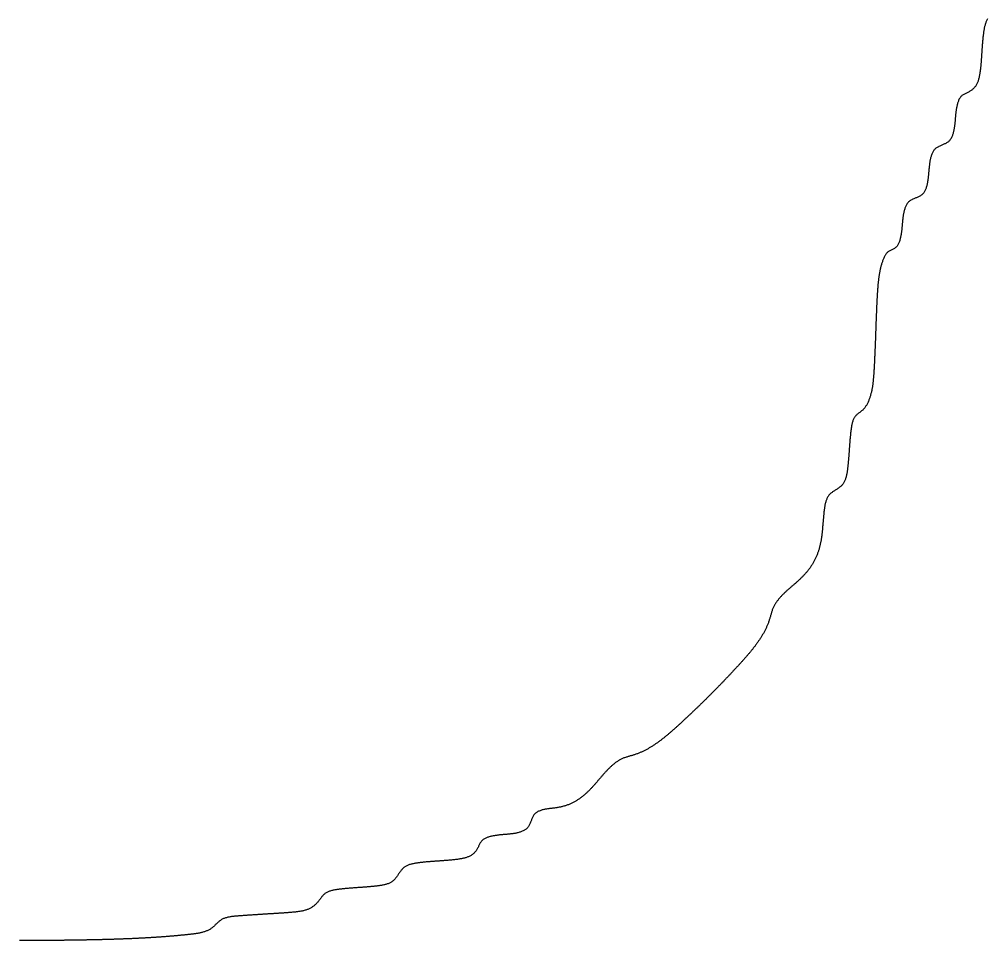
# Model space of a CAD drawing. Extents: x 40 to 225, y 4 to 261.
# Drawn here: x 191.29 to 217.05, y 83.61 to 108.12 of the extents above; entities that cross this region are included whole.
import ezdxf

# ---------------------------------------------------------------- set-up
doc = ezdxf.new("R2010")
doc.units = 0
doc.layers.get('0').update_dxf_attribs({"linetype": 'CONTINUOUS'})

msp = doc.modelspace()

# ---------------------------------------------------------------- linework, layer by layer
at = {"linetype": 'CONTINUOUS'}
msp.add_line((191.66642, 83.60833), (191.29407, 83.60833), dxfattribs=at)
at = {"color": 7}
msp.add_polyline3d([(217.054, 108.131, 0), (217.044, 108.114, 0), (217.035, 108.097, 0), (217.026, 108.08, 0), (217.017, 108.062, 0), (217.01, 108.044, 0), (217.003, 108.026, 0), (216.996, 108.007, 0), (216.99, 107.988, 0), (216.984, 107.969, 0), (216.979, 107.95, 0), (216.974, 107.93, 0), (216.97, 107.91, 0), (216.965, 107.891, 0), (216.962, 107.871, 0), (216.958, 107.851, 0), (216.955, 107.83, 0), (216.951, 107.81, 0), (216.948, 107.79, 0), (216.945, 107.77, 0), (216.943, 107.75, 0), (216.94, 107.73, 0), (216.937, 107.71, 0), (216.935, 107.69, 0), (216.933, 107.671, 0), (216.93, 107.651, 0), (216.928, 107.631, 0), (216.926, 107.611, 0), (216.924, 107.592, 0), (216.922, 107.572, 0), (216.921, 107.552, 0), (216.919, 107.533, 0), (216.917, 107.513, 0), (216.915, 107.494, 0), (216.914, 107.474, 0), (216.912, 107.455, 0), (216.911, 107.435, 0), (216.91, 107.416, 0), (216.908, 107.396, 0), (216.907, 107.377, 0), (216.905, 107.357, 0), (216.904, 107.338, 0), (216.903, 107.318, 0), (216.902, 107.299, 0), (216.9, 107.28, 0), (216.899, 107.26, 0), (216.898, 107.241, 0), (216.897, 107.221, 0), (216.895, 107.202, 0), (216.894, 107.183, 0), (216.893, 107.163, 0), (216.892, 107.144, 0), (216.89, 107.124, 0), (216.889, 107.105, 0), (216.888, 107.086, 0), (216.886, 107.066, 0), (216.885, 107.047, 0), (216.883, 107.027, 0), (216.882, 107.008, 0), (216.88, 106.988, 0), (216.878, 106.968, 0), (216.877, 106.949, 0), (216.875, 106.929, 0), (216.873, 106.91, 0), (216.871, 106.89, 0), (216.869, 106.87, 0), (216.867, 106.851, 0), (216.865, 106.831, 0), (216.863, 106.811, 0), (216.86, 106.791, 0), (216.858, 106.771, 0), (216.855, 106.751, 0), (216.853, 106.731, 0), (216.85, 106.711, 0), (216.847, 106.691, 0), (216.844, 106.671, 0), (216.84, 106.651, 0), (216.837, 106.631, 0), (216.833, 106.611, 0), (216.829, 106.591, 0), (216.825, 106.571, 0), (216.82, 106.552, 0), (216.815, 106.532, 0), (216.81, 106.513, 0), (216.804, 106.494, 0), (216.798, 106.475, 0), (216.791, 106.456, 0), (216.784, 106.438, 0), (216.776, 106.42, 0), (216.767, 106.403, 0), (216.758, 106.385, 0), (216.749, 106.369, 0), (216.738, 106.352, 0), (216.727, 106.336, 0), (216.715, 106.321, 0), (216.703, 106.306, 0), (216.689, 106.292, 0), (216.675, 106.278, 0), (216.661, 106.265, 0), (216.646, 106.252, 0), (216.63, 106.24, 0), (216.614, 106.228, 0), (216.597, 106.217, 0), (216.58, 106.206, 0), (216.563, 106.196, 0), (216.545, 106.186, 0), (216.527, 106.177, 0), (216.509, 106.168, 0), (216.491, 106.16, 0), (216.472, 106.151, 0), (216.454, 106.143, 0), (216.437, 106.134, 0), (216.419, 106.125, 0), (216.403, 106.115, 0), (216.387, 106.104, 0), (216.371, 106.093, 0), (216.357, 106.08, 0), (216.344, 106.066, 0), (216.332, 106.052, 0), (216.32, 106.036, 0), (216.31, 106.02, 0), (216.3, 106.002, 0), (216.291, 105.985, 0), (216.282, 105.966, 0), (216.275, 105.947, 0), (216.268, 105.928, 0), (216.261, 105.909, 0), (216.255, 105.889, 0), (216.249, 105.869, 0), (216.244, 105.849, 0), (216.239, 105.829, 0), (216.235, 105.809, 0), (216.231, 105.789, 0), (216.227, 105.77, 0), (216.223, 105.75, 0), (216.22, 105.73, 0), (216.217, 105.711, 0), (216.214, 105.691, 0), (216.211, 105.672, 0), (216.209, 105.652, 0), (216.207, 105.633, 0), (216.205, 105.613, 0), (216.203, 105.594, 0), (216.201, 105.575, 0), (216.199, 105.555, 0), (216.197, 105.536, 0), (216.196, 105.517, 0), (216.194, 105.497, 0), (216.192, 105.478, 0), (216.191, 105.459, 0), (216.189, 105.439, 0), (216.188, 105.42, 0), (216.186, 105.401, 0), (216.184, 105.381, 0), (216.182, 105.362, 0), (216.18, 105.342, 0), (216.178, 105.323, 0), (216.176, 105.303, 0), (216.173, 105.284, 0), (216.171, 105.264, 0), (216.168, 105.245, 0), (216.165, 105.225, 0), (216.161, 105.206, 0), (216.158, 105.186, 0), (216.154, 105.166, 0), (216.149, 105.146, 0), (216.145, 105.127, 0), (216.14, 105.107, 0), (216.134, 105.087, 0), (216.128, 105.067, 0), (216.122, 105.048, 0), (216.115, 105.028, 0), (216.108, 105.009, 0), (216.1, 104.991, 0), (216.091, 104.973, 0), (216.082, 104.955, 0), (216.072, 104.938, 0), (216.061, 104.922, 0), (216.05, 104.906, 0), (216.037, 104.892, 0), (216.024, 104.878, 0), (216.01, 104.865, 0), (215.995, 104.853, 0), (215.979, 104.842, 0), (215.962, 104.832, 0), (215.945, 104.822, 0), (215.928, 104.813, 0), (215.91, 104.805, 0), (215.891, 104.796, 0), (215.873, 104.788, 0), (215.854, 104.781, 0), (215.835, 104.773, 0), (215.816, 104.765, 0), (215.797, 104.757, 0), (215.779, 104.749, 0), (215.76, 104.741, 0), (215.743, 104.732, 0), (215.725, 104.723, 0), (215.708, 104.713, 0), (215.692, 104.702, 0), (215.677, 104.691, 0), (215.662, 104.678, 0), (215.649, 104.665, 0), (215.636, 104.651, 0), (215.624, 104.636, 0), (215.613, 104.62, 0), (215.602, 104.603, 0), (215.593, 104.586, 0), (215.584, 104.568, 0), (215.575, 104.549, 0), (215.568, 104.531, 0), (215.561, 104.511, 0), (215.554, 104.492, 0), (215.548, 104.472, 0), (215.543, 104.453, 0), (215.537, 104.433, 0), (215.532, 104.413, 0), (215.528, 104.393, 0), (215.524, 104.373, 0), (215.52, 104.354, 0), (215.517, 104.334, 0), (215.513, 104.315, 0), (215.51, 104.295, 0), (215.507, 104.275, 0), (215.505, 104.256, 0), (215.503, 104.236, 0), (215.5, 104.217, 0), (215.498, 104.198, 0), (215.496, 104.178, 0), (215.495, 104.159, 0), (215.493, 104.139, 0), (215.491, 104.12, 0), (215.49, 104.101, 0), (215.488, 104.081, 0), (215.486, 104.062, 0), (215.485, 104.043, 0), (215.483, 104.023, 0), (215.482, 104.004, 0), (215.48, 103.984, 0), (215.478, 103.965, 0), (215.476, 103.946, 0), (215.474, 103.926, 0), (215.472, 103.907, 0), (215.47, 103.887, 0), (215.467, 103.868, 0), (215.464, 103.848, 0), (215.461, 103.829, 0), (215.458, 103.809, 0), (215.455, 103.789, 0), (215.451, 103.77, 0), (215.447, 103.75, 0), (215.443, 103.73, 0), (215.438, 103.711, 0), (215.433, 103.691, 0), (215.427, 103.671, 0), (215.421, 103.651, 0), (215.415, 103.632, 0), (215.408, 103.613, 0), (215.4, 103.594, 0), (215.392, 103.575, 0), (215.383, 103.557, 0), (215.374, 103.54, 0), (215.364, 103.523, 0), (215.353, 103.507, 0), (215.341, 103.491, 0), (215.328, 103.477, 0), (215.315, 103.463, 0), (215.301, 103.451, 0), (215.285, 103.439, 0), (215.269, 103.428, 0), (215.253, 103.418, 0), (215.235, 103.409, 0), (215.218, 103.4, 0), (215.199, 103.391, 0), (215.181, 103.383, 0), (215.162, 103.375, 0), (215.143, 103.368, 0), (215.124, 103.36, 0), (215.106, 103.352, 0), (215.087, 103.344, 0), (215.068, 103.336, 0), (215.05, 103.328, 0), (215.033, 103.319, 0), (215.015, 103.309, 0), (214.999, 103.299, 0), (214.983, 103.288, 0), (214.967, 103.277, 0), (214.953, 103.264, 0), (214.94, 103.25, 0), (214.927, 103.236, 0), (214.915, 103.221, 0), (214.904, 103.204, 0), (214.894, 103.188, 0), (214.885, 103.17, 0), (214.876, 103.152, 0), (214.868, 103.134, 0), (214.86, 103.115, 0), (214.853, 103.095, 0), (214.847, 103.076, 0), (214.841, 103.056, 0), (214.836, 103.036, 0), (214.83, 103.017, 0), (214.826, 102.997, 0), (214.821, 102.977, 0), (214.817, 102.957, 0), (214.814, 102.938, 0), (214.81, 102.918, 0), (214.807, 102.898, 0), (214.804, 102.879, 0), (214.801, 102.859, 0), (214.799, 102.84, 0), (214.797, 102.82, 0), (214.794, 102.801, 0), (214.792, 102.781, 0), (214.79, 102.762, 0), (214.789, 102.743, 0), (214.787, 102.723, 0), (214.785, 102.704, 0), (214.784, 102.685, 0), (214.782, 102.665, 0), (214.78, 102.646, 0), (214.779, 102.627, 0), (214.777, 102.607, 0), (214.775, 102.588, 0), (214.773, 102.569, 0), (214.772, 102.55, 0), (214.77, 102.53, 0), (214.767, 102.511, 0), (214.765, 102.491, 0), (214.763, 102.472, 0), (214.76, 102.453, 0), (214.757, 102.433, 0), (214.754, 102.413, 0), (214.751, 102.394, 0), (214.748, 102.374, 0), (214.744, 102.354, 0), (214.74, 102.334, 0), (214.736, 102.314, 0), (214.731, 102.294, 0), (214.726, 102.274, 0), (214.721, 102.254, 0), (214.715, 102.234, 0), (214.709, 102.214, 0), (214.702, 102.195, 0), (214.695, 102.176, 0), (214.686, 102.157, 0), (214.678, 102.139, 0), (214.668, 102.122, 0), (214.657, 102.105, 0), (214.646, 102.09, 0), (214.634, 102.075, 0), (214.62, 102.061, 0), (214.606, 102.049, 0), (214.59, 102.038, 0), (214.574, 102.027, 0), (214.557, 102.018, 0), (214.539, 102.009, 0), (214.521, 102.001, 0), (214.503, 101.992, 0), (214.484, 101.984, 0), (214.467, 101.975, 0), (214.449, 101.965, 0), (214.432, 101.955, 0), (214.416, 101.944, 0), (214.401, 101.932, 0), (214.387, 101.919, 0), (214.374, 101.905, 0), (214.361, 101.89, 0), (214.349, 101.875, 0), (214.338, 101.859, 0), (214.327, 101.842, 0), (214.317, 101.825, 0), (214.307, 101.807, 0), (214.298, 101.789, 0), (214.29, 101.77, 0), (214.282, 101.751, 0), (214.274, 101.732, 0), (214.267, 101.712, 0), (214.26, 101.693, 0), (214.253, 101.673, 0), (214.246, 101.654, 0), (214.24, 101.634, 0), (214.234, 101.615, 0), (214.228, 101.595, 0), (214.223, 101.576, 0), (214.217, 101.556, 0), (214.212, 101.537, 0), (214.207, 101.517, 0), (214.203, 101.498, 0), (214.198, 101.478, 0), (214.194, 101.459, 0), (214.189, 101.439, 0), (214.185, 101.42, 0), (214.182, 101.401, 0), (214.178, 101.381, 0), (214.174, 101.362, 0), (214.171, 101.342, 0), (214.168, 101.323, 0), (214.165, 101.304, 0), (214.162, 101.284, 0), (214.159, 101.265, 0), (214.156, 101.245, 0), (214.154, 101.226, 0), (214.151, 101.207, 0), (214.149, 101.187, 0), (214.147, 101.168, 0), (214.144, 101.149, 0), (214.142, 101.129, 0), (214.14, 101.11, 0), (214.138, 101.09, 0), (214.137, 101.071, 0), (214.135, 101.052, 0), (214.133, 101.032, 0), (214.132, 101.013, 0), (214.13, 100.993, 0), (214.129, 100.974, 0), (214.127, 100.955, 0), (214.126, 100.935, 0), (214.124, 100.916, 0), (214.123, 100.896, 0), (214.122, 100.877, 0), (214.12, 100.857, 0), (214.119, 100.838, 0), (214.118, 100.818, 0), (214.117, 100.799, 0), (214.116, 100.779, 0), (214.114, 100.76, 0), (214.113, 100.74, 0), (214.112, 100.72, 0), (214.111, 100.701, 0), (214.11, 100.681, 0), (214.109, 100.662, 0), (214.108, 100.642, 0), (214.107, 100.622, 0), (214.106, 100.603, 0), (214.105, 100.583, 0), (214.104, 100.563, 0), (214.103, 100.544, 0), (214.102, 100.524, 0), (214.101, 100.504, 0), (214.1, 100.485, 0), (214.099, 100.465, 0), (214.098, 100.445, 0), (214.098, 100.426, 0), (214.097, 100.406, 0), (214.096, 100.386, 0), (214.095, 100.366, 0), (214.094, 100.347, 0), (214.093, 100.327, 0), (214.093, 100.307, 0), (214.092, 100.288, 0), (214.091, 100.268, 0), (214.09, 100.248, 0), (214.09, 100.228, 0), (214.089, 100.209, 0), (214.088, 100.189, 0), (214.087, 100.169, 0), (214.087, 100.149, 0), (214.086, 100.13, 0), (214.085, 100.11, 0), (214.085, 100.09, 0), (214.084, 100.07, 0), (214.083, 100.051, 0), (214.083, 100.031, 0), (214.082, 100.011, 0), (214.081, 99.9915, 0), (214.081, 99.9717, 0), (214.08, 99.952, 0), (214.079, 99.9323, 0), (214.079, 99.9125, 0), (214.078, 99.8928, 0), (214.077, 99.8731, 0), (214.077, 99.8534, 0), (214.076, 99.8337, 0), (214.075, 99.814, 0), (214.074, 99.7943, 0), (214.074, 99.7746, 0), (214.073, 99.7549, 0), (214.072, 99.7352, 0), (214.072, 99.7155, 0), (214.071, 99.6958, 0), (214.07, 99.6761, 0), (214.07, 99.6565, 0), (214.069, 99.6368, 0), (214.068, 99.6171, 0), (214.067, 99.5974, 0), (214.067, 99.5778, 0), (214.066, 99.5581, 0), (214.065, 99.5385, 0), (214.064, 99.5188, 0), (214.064, 99.4991, 0), (214.063, 99.4795, 0), (214.062, 99.4598, 0), (214.061, 99.4402, 0), (214.06, 99.4205, 0), (214.06, 99.4009, 0), (214.059, 99.3812, 0), (214.058, 99.3616, 0), (214.057, 99.3419, 0), (214.056, 99.3223, 0), (214.055, 99.3026, 0), (214.055, 99.283, 0), (214.054, 99.2633, 0), (214.053, 99.2437, 0), (214.052, 99.224, 0), (214.051, 99.2044, 0), (214.05, 99.1847, 0), (214.049, 99.165, 0), (214.048, 99.1454, 0), (214.047, 99.1257, 0), (214.046, 99.1061, 0), (214.046, 99.0864, 0), (214.045, 99.0667, 0), (214.044, 99.047, 0), (214.043, 99.0274, 0), (214.042, 99.0077, 0), (214.041, 98.988, 0), (214.04, 98.9683, 0), (214.038, 98.9486, 0), (214.037, 98.929, 0), (214.036, 98.9093, 0), (214.035, 98.8896, 0), (214.034, 98.8699, 0), (214.033, 98.8501, 0), (214.032, 98.8304, 0), (214.031, 98.8107, 0), (214.03, 98.791, 0), (214.028, 98.7713, 0), (214.027, 98.7515, 0), (214.026, 98.7318, 0), (214.025, 98.7121, 0), (214.023, 98.6923, 0), (214.022, 98.6726, 0), (214.021, 98.6528, 0), (214.019, 98.6331, 0), (214.018, 98.6134, 0), (214.016, 98.5936, 0), (214.015, 98.5739, 0), (214.013, 98.5542, 0), (214.011, 98.5345, 0), (214.009, 98.5148, 0), (214.007, 98.4952, 0), (214.005, 98.4755, 0), (214.003, 98.4559, 0), (214.001, 98.4363, 0), (213.998, 98.4167, 0), (213.996, 98.3971, 0), (213.993, 98.3776, 0), (213.99, 98.3581, 0), (213.987, 98.3386, 0), (213.984, 98.3192, 0), (213.98, 98.2997, 0), (213.977, 98.2803, 0), (213.973, 98.261, 0), (213.969, 98.2417, 0), (213.965, 98.2224, 0), (213.96, 98.2031, 0), (213.956, 98.1839, 0), (213.951, 98.1648, 0), (213.946, 98.1457, 0), (213.941, 98.1266, 0), (213.935, 98.1076, 0), (213.93, 98.0886, 0), (213.924, 98.0697, 0), (213.917, 98.0509, 0), (213.911, 98.032, 0), (213.904, 98.0133, 0), (213.897, 97.9946, 0), (213.89, 97.976, 0), (213.882, 97.9575, 0), (213.874, 97.9391, 0), (213.866, 97.9209, 0), (213.857, 97.9029, 0), (213.848, 97.8851, 0), (213.838, 97.8676, 0), (213.828, 97.8504, 0), (213.818, 97.8335, 0), (213.807, 97.8169, 0), (213.796, 97.8007, 0), (213.784, 97.7849, 0), (213.771, 97.7696, 0), (213.758, 97.7547, 0), (213.745, 97.7403, 0), (213.731, 97.7265, 0), (213.716, 97.7132, 0), (213.701, 97.7004, 0), (213.685, 97.688, 0), (213.669, 97.676, 0), (213.653, 97.6641, 0), (213.637, 97.6523, 0), (213.621, 97.6404, 0), (213.605, 97.6284, 0), (213.59, 97.6162, 0), (213.575, 97.6036, 0), (213.561, 97.5905, 0), (213.548, 97.5768, 0), (213.535, 97.5625, 0), (213.523, 97.5474, 0), (213.513, 97.5317, 0), (213.503, 97.5154, 0), (213.494, 97.4985, 0), (213.485, 97.4811, 0), (213.477, 97.4632, 0), (213.47, 97.4449, 0), (213.464, 97.4262, 0), (213.458, 97.4071, 0), (213.452, 97.3877, 0), (213.447, 97.368, 0), (213.443, 97.348, 0), (213.439, 97.3278, 0), (213.435, 97.3075, 0), (213.432, 97.2871, 0), (213.428, 97.2666, 0), (213.425, 97.246, 0), (213.423, 97.2254, 0), (213.42, 97.2049, 0), (213.417, 97.1844, 0), (213.415, 97.164, 0), (213.413, 97.1438, 0), (213.41, 97.1236, 0), (213.408, 97.1035, 0), (213.406, 97.0834, 0), (213.404, 97.0635, 0), (213.402, 97.0436, 0), (213.4, 97.0238, 0), (213.398, 97.0041, 0), (213.396, 96.9844, 0), (213.394, 96.9648, 0), (213.392, 96.9452, 0), (213.391, 96.9257, 0), (213.389, 96.9062, 0), (213.387, 96.8868, 0), (213.386, 96.8674, 0), (213.384, 96.848, 0), (213.383, 96.8287, 0), (213.381, 96.8094, 0), (213.38, 96.7901, 0), (213.378, 96.7708, 0), (213.377, 96.7515, 0), (213.375, 96.7323, 0), (213.374, 96.7131, 0), (213.373, 96.6938, 0), (213.371, 96.6746, 0), (213.37, 96.6553, 0), (213.369, 96.6361, 0), (213.367, 96.6168, 0), (213.366, 96.5975, 0), (213.365, 96.5782, 0), (213.363, 96.5589, 0), (213.362, 96.5396, 0), (213.36, 96.5203, 0), (213.359, 96.5009, 0), (213.358, 96.4815, 0), (213.356, 96.4621, 0), (213.355, 96.4426, 0), (213.353, 96.4231, 0), (213.351, 96.4036, 0), (213.35, 96.384, 0), (213.348, 96.3644, 0), (213.346, 96.3448, 0), (213.344, 96.3251, 0), (213.343, 96.3054, 0), (213.341, 96.2856, 0), (213.339, 96.2658, 0), (213.336, 96.2459, 0), (213.334, 96.226, 0), (213.332, 96.2061, 0), (213.329, 96.186, 0), (213.327, 96.1659, 0), (213.324, 96.1458, 0), (213.322, 96.1256, 0), (213.319, 96.1053, 0), (213.316, 96.085, 0), (213.313, 96.0647, 0), (213.309, 96.0445, 0), (213.306, 96.0243, 0), (213.302, 96.0042, 0), (213.297, 95.9842, 0), (213.293, 95.9644, 0), (213.288, 95.9448, 0), (213.283, 95.9254, 0), (213.277, 95.9063, 0), (213.27, 95.8875, 0), (213.263, 95.869, 0), (213.256, 95.8509, 0), (213.248, 95.8331, 0), (213.239, 95.8158, 0), (213.23, 95.7989, 0), (213.22, 95.7825, 0), (213.209, 95.7666, 0), (213.198, 95.7512, 0), (213.186, 95.7365, 0), (213.173, 95.7223, 0), (213.159, 95.7086, 0), (213.145, 95.6953, 0), (213.13, 95.6825, 0), (213.115, 95.6701, 0), (213.099, 95.658, 0), (213.083, 95.6463, 0), (213.066, 95.6348, 0), (213.049, 95.6235, 0), (213.032, 95.6124, 0), (213.015, 95.6014, 0), (212.998, 95.5905, 0), (212.981, 95.5797, 0), (212.964, 95.5688, 0), (212.948, 95.5577, 0), (212.931, 95.5465, 0), (212.915, 95.535, 0), (212.899, 95.5232, 0), (212.884, 95.5109, 0), (212.869, 95.4982, 0), (212.855, 95.485, 0), (212.842, 95.4711, 0), (212.83, 95.4565, 0), (212.818, 95.4413, 0), (212.808, 95.4254, 0), (212.798, 95.409, 0), (212.789, 95.392, 0), (212.78, 95.3745, 0), (212.772, 95.3566, 0), (212.765, 95.3382, 0), (212.758, 95.3194, 0), (212.752, 95.3003, 0), (212.746, 95.2809, 0), (212.741, 95.2613, 0), (212.736, 95.2414, 0), (212.732, 95.2214, 0), (212.727, 95.2012, 0), (212.724, 95.181, 0), (212.72, 95.1607, 0), (212.717, 95.1404, 0), (212.714, 95.1201, 0), (212.711, 95.0999, 0), (212.708, 95.0798, 0), (212.705, 95.0598, 0), (212.703, 95.0398, 0), (212.7, 95.02, 0), (212.698, 95.0001, 0), (212.696, 94.9804, 0), (212.694, 94.9607, 0), (212.692, 94.941, 0), (212.69, 94.9214, 0), (212.688, 94.9019, 0), (212.686, 94.8823, 0), (212.684, 94.8628, 0), (212.683, 94.8434, 0), (212.681, 94.8239, 0), (212.679, 94.8045, 0), (212.678, 94.7851, 0), (212.676, 94.7657, 0), (212.675, 94.7463, 0), (212.673, 94.727, 0), (212.672, 94.7076, 0), (212.67, 94.6882, 0), (212.669, 94.6688, 0), (212.667, 94.6494, 0), (212.665, 94.6299, 0), (212.664, 94.6105, 0), (212.662, 94.591, 0), (212.66, 94.5715, 0), (212.659, 94.552, 0), (212.657, 94.5324, 0), (212.655, 94.5129, 0), (212.653, 94.4933, 0), (212.651, 94.4737, 0), (212.649, 94.4541, 0), (212.646, 94.4346, 0), (212.644, 94.415, 0), (212.642, 94.3954, 0), (212.639, 94.3758, 0), (212.636, 94.3562, 0), (212.634, 94.3367, 0), (212.631, 94.3171, 0), (212.628, 94.2976, 0), (212.625, 94.2781, 0), (212.621, 94.2586, 0), (212.618, 94.2391, 0), (212.614, 94.2197, 0), (212.61, 94.2003, 0), (212.606, 94.1809, 0), (212.602, 94.1616, 0), (212.598, 94.1422, 0), (212.594, 94.123, 0), (212.589, 94.1037, 0), (212.584, 94.0846, 0), (212.579, 94.0654, 0), (212.574, 94.0463, 0), (212.568, 94.0273, 0), (212.563, 94.0083, 0), (212.557, 93.9894, 0), (212.551, 93.9705, 0), (212.544, 93.9518, 0), (212.538, 93.933, 0), (212.531, 93.9144, 0), (212.524, 93.8958, 0), (212.517, 93.8773, 0), (212.51, 93.8589, 0), (212.502, 93.8406, 0), (212.494, 93.8224, 0), (212.486, 93.8042, 0), (212.478, 93.7862, 0), (212.47, 93.7683, 0), (212.461, 93.7504, 0), (212.452, 93.7327, 0), (212.443, 93.7151, 0), (212.434, 93.6976, 0), (212.424, 93.6802, 0), (212.415, 93.6629, 0), (212.405, 93.6458, 0), (212.395, 93.6288, 0), (212.385, 93.6119, 0), (212.374, 93.5952, 0), (212.363, 93.5786, 0), (212.353, 93.5621, 0), (212.341, 93.5458, 0), (212.33, 93.5296, 0), (212.319, 93.5136, 0), (212.307, 93.4978, 0), (212.295, 93.4821, 0), (212.283, 93.4665, 0), (212.271, 93.4511, 0), (212.258, 93.4358, 0), (212.246, 93.4206, 0), (212.233, 93.4056, 0), (212.22, 93.3907, 0), (212.207, 93.3759, 0), (212.194, 93.3613, 0), (212.18, 93.3467, 0), (212.167, 93.3323, 0), (212.153, 93.318, 0), (212.14, 93.3038, 0), (212.126, 93.2897, 0), (212.112, 93.2757, 0), (212.098, 93.2618, 0), (212.084, 93.2481, 0), (212.069, 93.2344, 0), (212.055, 93.2207, 0), (212.041, 93.2072, 0), (212.026, 93.1938, 0), (212.012, 93.1804, 0), (211.997, 93.1671, 0), (211.982, 93.1539, 0), (211.968, 93.1407, 0), (211.953, 93.1277, 0), (211.938, 93.1146, 0), (211.923, 93.1017, 0), (211.908, 93.0887, 0), (211.894, 93.0759, 0), (211.879, 93.063, 0), (211.864, 93.0501, 0), (211.849, 93.0373, 0), (211.834, 93.0244, 0), (211.819, 93.0116, 0), (211.804, 92.9987, 0), (211.79, 92.9858, 0), (211.775, 92.9729, 0), (211.76, 92.9599, 0), (211.745, 92.9469, 0), (211.731, 92.9338, 0), (211.716, 92.9206, 0), (211.701, 92.9073, 0), (211.687, 92.894, 0), (211.672, 92.8805, 0), (211.658, 92.867, 0), (211.644, 92.8533, 0), (211.63, 92.8396, 0), (211.615, 92.8256, 0), (211.601, 92.8116, 0), (211.587, 92.7974, 0), (211.574, 92.783, 0), (211.56, 92.7685, 0), (211.547, 92.7538, 0), (211.533, 92.739, 0), (211.52, 92.724, 0), (211.507, 92.7089, 0), (211.494, 92.6935, 0), (211.482, 92.678, 0), (211.47, 92.6624, 0), (211.458, 92.6466, 0), (211.446, 92.6306, 0), (211.434, 92.6144, 0), (211.423, 92.598, 0), (211.413, 92.5815, 0), (211.402, 92.5647, 0), (211.392, 92.5478, 0), (211.383, 92.5307, 0), (211.373, 92.5134, 0), (211.364, 92.4959, 0), (211.356, 92.4782, 0), (211.348, 92.4604, 0), (211.34, 92.4423, 0), (211.333, 92.424, 0), (211.326, 92.4056, 0), (211.32, 92.3871, 0), (211.314, 92.3684, 0), (211.308, 92.3496, 0), (211.302, 92.3308, 0), (211.296, 92.3118, 0), (211.291, 92.2928, 0), (211.286, 92.2738, 0), (211.28, 92.2548, 0), (211.275, 92.2358, 0), (211.269, 92.2167, 0), (211.264, 92.1978, 0), (211.258, 92.1789, 0), (211.252, 92.16, 0), (211.246, 92.1413, 0), (211.24, 92.1226, 0), (211.234, 92.104, 0), (211.227, 92.0855, 0), (211.22, 92.0671, 0), (211.213, 92.0488, 0), (211.206, 92.0306, 0), (211.199, 92.0124, 0), (211.191, 91.9944, 0), (211.183, 91.9764, 0), (211.175, 91.9584, 0), (211.167, 91.9406, 0), (211.159, 91.9229, 0), (211.15, 91.9052, 0), (211.142, 91.8876, 0), (211.133, 91.87, 0), (211.124, 91.8526, 0), (211.115, 91.8352, 0), (211.106, 91.8179, 0), (211.096, 91.8006, 0), (211.087, 91.7835, 0), (211.077, 91.7664, 0), (211.067, 91.7493, 0), (211.057, 91.7324, 0), (211.047, 91.7155, 0), (211.037, 91.6986, 0), (211.026, 91.6819, 0), (211.016, 91.6652, 0), (211.005, 91.6485, 0), (210.995, 91.632, 0), (210.984, 91.6154, 0), (210.973, 91.599, 0), (210.961, 91.5826, 0), (210.95, 91.5662, 0), (210.939, 91.55, 0), (210.927, 91.5337, 0), (210.916, 91.5176, 0), (210.904, 91.5014, 0), (210.892, 91.4854, 0), (210.881, 91.4694, 0), (210.869, 91.4534, 0), (210.857, 91.4375, 0), (210.844, 91.4216, 0), (210.832, 91.4058, 0), (210.82, 91.3901, 0), (210.808, 91.3744, 0), (210.795, 91.3587, 0), (210.783, 91.3431, 0), (210.77, 91.3275, 0), (210.757, 91.312, 0), (210.745, 91.2965, 0), (210.732, 91.281, 0), (210.719, 91.2656, 0), (210.706, 91.2503, 0), (210.693, 91.2349, 0), (210.68, 91.2197, 0), (210.667, 91.2044, 0), (210.654, 91.1892, 0), (210.641, 91.174, 0), (210.627, 91.1589, 0), (210.614, 91.1437, 0), (210.601, 91.1287, 0), (210.588, 91.1136, 0), (210.574, 91.0986, 0), (210.561, 91.0836, 0), (210.547, 91.0687, 0), (210.534, 91.0537, 0), (210.521, 91.0388, 0), (210.507, 91.0239, 0), (210.494, 91.0091, 0), (210.48, 90.9943, 0), (210.467, 90.9795, 0), (210.453, 90.9647, 0), (210.44, 90.9499, 0), (210.426, 90.9352, 0), (210.413, 90.9205, 0), (210.399, 90.9058, 0), (210.386, 90.8911, 0), (210.372, 90.8764, 0), (210.359, 90.8618, 0), (210.345, 90.8472, 0), (210.332, 90.8326, 0), (210.318, 90.818, 0), (210.305, 90.8035, 0), (210.291, 90.7889, 0), (210.278, 90.7744, 0), (210.264, 90.7599, 0), (210.251, 90.7454, 0), (210.237, 90.731, 0), (210.224, 90.7165, 0), (210.21, 90.7021, 0), (210.197, 90.6877, 0), (210.183, 90.6733, 0), (210.17, 90.659, 0), (210.156, 90.6446, 0), (210.143, 90.6303, 0), (210.129, 90.616, 0), (210.115, 90.6017, 0), (210.102, 90.5874, 0), (210.088, 90.5731, 0), (210.075, 90.5589, 0), (210.061, 90.5446, 0), (210.048, 90.5304, 0), (210.034, 90.5162, 0), (210.02, 90.502, 0), (210.007, 90.4879, 0), (209.993, 90.4737, 0), (209.98, 90.4596, 0), (209.966, 90.4455, 0), (209.952, 90.4313, 0), (209.939, 90.4173, 0), (209.925, 90.4032, 0), (209.911, 90.3891, 0), (209.898, 90.3751, 0), (209.884, 90.361, 0), (209.87, 90.347, 0), (209.857, 90.333, 0), (209.843, 90.319, 0), (209.829, 90.305, 0), (209.816, 90.2911, 0), (209.802, 90.2771, 0), (209.788, 90.2632, 0), (209.774, 90.2492, 0), (209.761, 90.2353, 0), (209.747, 90.2214, 0), (209.733, 90.2075, 0), (209.719, 90.1936, 0), (209.706, 90.1798, 0), (209.692, 90.1659, 0), (209.678, 90.1521, 0), (209.664, 90.1382, 0), (209.65, 90.1244, 0), (209.636, 90.1106, 0), (209.623, 90.0968, 0), (209.609, 90.083, 0), (209.595, 90.0692, 0), (209.581, 90.0555, 0), (209.567, 90.0417, 0), (209.553, 90.028, 0), (209.539, 90.0142, 0), (209.525, 90.0005, 0), (209.511, 89.9868, 0), (209.497, 89.9731, 0), (209.483, 89.9594, 0), (209.469, 89.9457, 0), (209.455, 89.932, 0), (209.441, 89.9183, 0), (209.427, 89.9046, 0), (209.413, 89.891, 0), (209.399, 89.8773, 0), (209.385, 89.8637, 0), (209.371, 89.85, 0), (209.357, 89.8364, 0), (209.343, 89.8228, 0), (209.329, 89.8092, 0), (209.315, 89.7955, 0), (209.3, 89.7819, 0), (209.286, 89.7683, 0), (209.272, 89.7548, 0), (209.258, 89.7412, 0), (209.244, 89.7276, 0), (209.229, 89.714, 0), (209.215, 89.7005, 0), (209.201, 89.6869, 0), (209.186, 89.6733, 0), (209.172, 89.6598, 0), (209.158, 89.6462, 0), (209.143, 89.6327, 0), (209.129, 89.6192, 0), (209.115, 89.6056, 0), (209.1, 89.5921, 0), (209.086, 89.5786, 0), (209.071, 89.5651, 0), (209.057, 89.5515, 0), (209.043, 89.538, 0), (209.028, 89.5245, 0), (209.014, 89.511, 0), (208.999, 89.4975, 0), (208.984, 89.484, 0), (208.97, 89.4705, 0), (208.955, 89.457, 0), (208.941, 89.4435, 0), (208.926, 89.43, 0), (208.911, 89.4165, 0), (208.897, 89.403, 0), (208.882, 89.3896, 0), (208.867, 89.3761, 0), (208.853, 89.3626, 0), (208.838, 89.3491, 0), (208.823, 89.3356, 0), (208.808, 89.3221, 0), (208.793, 89.3087, 0), (208.779, 89.2952, 0), (208.764, 89.2818, 0), (208.749, 89.2683, 0), (208.734, 89.2549, 0), (208.719, 89.2415, 0), (208.704, 89.2281, 0), (208.689, 89.2148, 0), (208.674, 89.2015, 0), (208.659, 89.1882, 0), (208.644, 89.1749, 0), (208.629, 89.1617, 0), (208.613, 89.1486, 0), (208.598, 89.1354, 0), (208.583, 89.1224, 0), (208.568, 89.1093, 0), (208.552, 89.0963, 0), (208.537, 89.0834, 0), (208.522, 89.0705, 0), (208.506, 89.0577, 0), (208.491, 89.045, 0), (208.475, 89.0323, 0), (208.46, 89.0197, 0), (208.444, 89.0071, 0), (208.428, 88.9947, 0), (208.413, 88.9823, 0), (208.397, 88.97, 0), (208.381, 88.9577, 0), (208.365, 88.9456, 0), (208.349, 88.9335, 0), (208.333, 88.9216, 0), (208.317, 88.9097, 0), (208.301, 88.8979, 0), (208.285, 88.8862, 0), (208.269, 88.8747, 0), (208.253, 88.8632, 0), (208.237, 88.8518, 0), (208.22, 88.8406, 0), (208.204, 88.8294, 0), (208.187, 88.8184, 0), (208.171, 88.8075, 0), (208.154, 88.7967, 0), (208.138, 88.7861, 0), (208.121, 88.7755, 0), (208.104, 88.7651, 0), (208.087, 88.7548, 0), (208.07, 88.7447, 0), (208.053, 88.7347, 0), (208.036, 88.7248, 0), (208.019, 88.7151, 0), (208.002, 88.7056, 0), (207.985, 88.6961, 0), (207.968, 88.6869, 0), (207.95, 88.6778, 0), (207.933, 88.6688, 0), (207.915, 88.66, 0), (207.898, 88.6514, 0), (207.88, 88.6429, 0), (207.862, 88.6346, 0), (207.844, 88.6265, 0), (207.827, 88.6185, 0), (207.809, 88.6107, 0), (207.79, 88.6031, 0), (207.772, 88.5957, 0), (207.754, 88.5885, 0), (207.736, 88.5815, 0), (207.717, 88.5746, 0), (207.699, 88.568, 0), (207.68, 88.5615, 0), (207.662, 88.5552, 0), (207.643, 88.5492, 0), (207.624, 88.5433, 0), (207.605, 88.5377, 0), (207.586, 88.5321, 0), (207.567, 88.5267, 0), (207.548, 88.5213, 0), (207.529, 88.5159, 0), (207.51, 88.5105, 0), (207.491, 88.505, 0), (207.472, 88.4994, 0), (207.453, 88.4937, 0), (207.434, 88.4878, 0), (207.416, 88.4816, 0), (207.397, 88.4752, 0), (207.379, 88.4684, 0), (207.361, 88.4613, 0), (207.342, 88.4538, 0), (207.325, 88.4459, 0), (207.307, 88.4375, 0), (207.289, 88.4286, 0), (207.272, 88.4194, 0), (207.255, 88.4097, 0), (207.238, 88.3997, 0), (207.221, 88.3893, 0), (207.205, 88.3786, 0), (207.188, 88.3675, 0), (207.172, 88.3561, 0), (207.156, 88.3444, 0), (207.14, 88.3325, 0), (207.125, 88.3203, 0), (207.109, 88.3078, 0), (207.094, 88.2951, 0), (207.079, 88.2821, 0), (207.064, 88.269, 0), (207.049, 88.2557, 0), (207.034, 88.2423, 0), (207.02, 88.2286, 0), (207.005, 88.2149, 0), (206.991, 88.201, 0), (206.977, 88.1871, 0), (206.963, 88.173, 0), (206.949, 88.1589, 0), (206.935, 88.1447, 0), (206.921, 88.1304, 0), (206.908, 88.116, 0), (206.894, 88.1015, 0), (206.881, 88.087, 0), (206.868, 88.0725, 0), (206.855, 88.0579, 0), (206.842, 88.0432, 0), (206.828, 88.0285, 0), (206.815, 88.0137, 0), (206.803, 87.9989, 0), (206.79, 87.9841, 0), (206.777, 87.9692, 0), (206.764, 87.9543, 0), (206.751, 87.9394, 0), (206.738, 87.9245, 0), (206.726, 87.9096, 0), (206.713, 87.8946, 0), (206.7, 87.8797, 0), (206.687, 87.8647, 0), (206.675, 87.8498, 0), (206.662, 87.8348, 0), (206.649, 87.8199, 0), (206.636, 87.805, 0), (206.623, 87.7901, 0), (206.61, 87.7753, 0), (206.597, 87.7605, 0), (206.584, 87.7457, 0), (206.571, 87.731, 0), (206.558, 87.7164, 0), (206.545, 87.7018, 0), (206.531, 87.6872, 0), (206.518, 87.6728, 0), (206.504, 87.6584, 0), (206.491, 87.6441, 0), (206.477, 87.6299, 0), (206.463, 87.6158, 0), (206.449, 87.6017, 0), (206.435, 87.5878, 0), (206.421, 87.574, 0), (206.407, 87.5603, 0), (206.393, 87.5468, 0), (206.378, 87.5334, 0), (206.364, 87.5201, 0), (206.349, 87.5069, 0), (206.334, 87.4939, 0), (206.319, 87.4811, 0), (206.304, 87.4684, 0), (206.289, 87.4558, 0), (206.273, 87.4435, 0), (206.258, 87.4313, 0), (206.242, 87.4193, 0), (206.226, 87.4074, 0), (206.21, 87.3958, 0), (206.194, 87.3844, 0), (206.178, 87.3731, 0), (206.161, 87.3621, 0), (206.145, 87.3513, 0), (206.128, 87.3407, 0), (206.111, 87.3303, 0), (206.094, 87.3202, 0), (206.077, 87.3103, 0), (206.06, 87.3006, 0), (206.042, 87.2912, 0), (206.025, 87.282, 0), (206.007, 87.2731, 0), (205.989, 87.2645, 0), (205.971, 87.2561, 0), (205.953, 87.2481, 0), (205.935, 87.2402, 0), (205.917, 87.2327, 0), (205.899, 87.2255, 0), (205.88, 87.2185, 0), (205.862, 87.2119, 0), (205.843, 87.2055, 0), (205.824, 87.1994, 0), (205.805, 87.1935, 0), (205.786, 87.1879, 0), (205.767, 87.1826, 0), (205.748, 87.1775, 0), (205.729, 87.1727, 0), (205.71, 87.1681, 0), (205.69, 87.1637, 0), (205.671, 87.1596, 0), (205.652, 87.1557, 0), (205.632, 87.152, 0), (205.613, 87.1485, 0), (205.593, 87.1452, 0), (205.574, 87.1421, 0), (205.554, 87.1393, 0), (205.535, 87.1366, 0), (205.516, 87.1341, 0), (205.496, 87.1317, 0), (205.477, 87.1295, 0), (205.457, 87.1273, 0), (205.438, 87.1252, 0), (205.418, 87.123, 0), (205.399, 87.1207, 0), (205.38, 87.1184, 0), (205.36, 87.1158, 0), (205.341, 87.1131, 0), (205.321, 87.1101, 0), (205.302, 87.1069, 0), (205.282, 87.1033, 0), (205.263, 87.0993, 0), (205.243, 87.0949, 0), (205.224, 87.09, 0), (205.204, 87.0846, 0), (205.184, 87.0787, 0), (205.165, 87.0722, 0), (205.146, 87.0651, 0), (205.127, 87.0573, 0), (205.108, 87.0489, 0), (205.09, 87.0399, 0), (205.073, 87.03, 0), (205.056, 87.0195, 0), (205.04, 87.0081, 0), (205.024, 86.996, 0), (205.01, 86.983, 0), (204.997, 86.9692, 0), (204.984, 86.9545, 0), (204.973, 86.9389, 0), (204.963, 86.9225, 0), (204.954, 86.9055, 0), (204.945, 86.8879, 0), (204.937, 86.8698, 0), (204.929, 86.8513, 0), (204.922, 86.8325, 0), (204.915, 86.8136, 0), (204.908, 86.7945, 0), (204.901, 86.7754, 0), (204.893, 86.7565, 0), (204.886, 86.7377, 0), (204.878, 86.7192, 0), (204.869, 86.701, 0), (204.86, 86.6832, 0), (204.851, 86.6659, 0), (204.841, 86.6493, 0), (204.83, 86.6333, 0), (204.818, 86.618, 0), (204.805, 86.6036, 0), (204.791, 86.5902, 0), (204.777, 86.5775, 0), (204.762, 86.5657, 0), (204.745, 86.5547, 0), (204.729, 86.5445, 0), (204.711, 86.535, 0), (204.693, 86.5261, 0), (204.675, 86.5179, 0), (204.656, 86.5104, 0), (204.637, 86.5033, 0), (204.618, 86.4968, 0), (204.598, 86.4908, 0), (204.578, 86.4853, 0), (204.558, 86.4801, 0), (204.539, 86.4753, 0), (204.519, 86.4709, 0), (204.499, 86.4668, 0), (204.48, 86.4631, 0), (204.46, 86.4596, 0), (204.44, 86.4564, 0), (204.421, 86.4534, 0), (204.401, 86.4506, 0), (204.382, 86.4481, 0), (204.362, 86.4458, 0), (204.343, 86.4436, 0), (204.323, 86.4415, 0), (204.304, 86.4396, 0), (204.284, 86.4378, 0), (204.265, 86.4361, 0), (204.246, 86.4345, 0), (204.226, 86.4329, 0), (204.207, 86.4313, 0), (204.188, 86.4297, 0), (204.168, 86.4281, 0), (204.149, 86.4265, 0), (204.13, 86.4248, 0), (204.11, 86.4231, 0), (204.091, 86.4212, 0), (204.072, 86.4193, 0), (204.052, 86.4172, 0), (204.033, 86.415, 0), (204.013, 86.4126, 0), (203.994, 86.41, 0), (203.974, 86.4072, 0), (203.955, 86.4042, 0), (203.935, 86.401, 0), (203.916, 86.3975, 0), (203.896, 86.3938, 0), (203.876, 86.3897, 0), (203.856, 86.3853, 0), (203.836, 86.3806, 0), (203.816, 86.3756, 0), (203.796, 86.3701, 0), (203.776, 86.3642, 0), (203.757, 86.3578, 0), (203.737, 86.3508, 0), (203.718, 86.3433, 0), (203.7, 86.3351, 0), (203.682, 86.3262, 0), (203.665, 86.3166, 0), (203.648, 86.3063, 0), (203.632, 86.2951, 0), (203.617, 86.2831, 0), (203.603, 86.2702, 0), (203.59, 86.2563, 0), (203.578, 86.2415, 0), (203.567, 86.2258, 0), (203.557, 86.2093, 0), (203.548, 86.1922, 0), (203.539, 86.1746, 0), (203.53, 86.1567, 0), (203.522, 86.1385, 0), (203.513, 86.1202, 0), (203.505, 86.1019, 0), (203.496, 86.0837, 0), (203.486, 86.0659, 0), (203.476, 86.0483, 0), (203.466, 86.0312, 0), (203.455, 86.0144, 0), (203.443, 85.9981, 0), (203.431, 85.9823, 0), (203.418, 85.967, 0), (203.405, 85.9523, 0), (203.391, 85.9382, 0), (203.377, 85.9247, 0), (203.362, 85.9119, 0), (203.347, 85.8998, 0), (203.331, 85.8885, 0), (203.315, 85.8779, 0), (203.299, 85.8679, 0), (203.282, 85.8586, 0), (203.264, 85.85, 0), (203.246, 85.8419, 0), (203.228, 85.8344, 0), (203.21, 85.8275, 0), (203.191, 85.821, 0), (203.172, 85.815, 0), (203.153, 85.8095, 0), (203.133, 85.8043, 0), (203.114, 85.7996, 0), (203.094, 85.7952, 0), (203.074, 85.7911, 0), (203.054, 85.7873, 0), (203.034, 85.7837, 0), (203.014, 85.7804, 0), (202.994, 85.7773, 0), (202.974, 85.7743, 0), (202.954, 85.7715, 0), (202.934, 85.7687, 0), (202.914, 85.7661, 0), (202.894, 85.7636, 0), (202.874, 85.7612, 0), (202.854, 85.7589, 0), (202.834, 85.7567, 0), (202.815, 85.7546, 0), (202.795, 85.7526, 0), (202.775, 85.7507, 0), (202.756, 85.7488, 0), (202.736, 85.747, 0), (202.716, 85.7453, 0), (202.697, 85.7436, 0), (202.677, 85.742, 0), (202.658, 85.7405, 0), (202.638, 85.739, 0), (202.619, 85.7375, 0), (202.599, 85.7361, 0), (202.58, 85.7347, 0), (202.56, 85.7334, 0), (202.541, 85.732, 0), (202.522, 85.7307, 0), (202.502, 85.7294, 0), (202.483, 85.7282, 0), (202.463, 85.7269, 0), (202.444, 85.7256, 0), (202.425, 85.7244, 0), (202.405, 85.7231, 0), (202.386, 85.7218, 0), (202.367, 85.7205, 0), (202.347, 85.7192, 0), (202.328, 85.7179, 0), (202.309, 85.7165, 0), (202.289, 85.7152, 0), (202.27, 85.7137, 0), (202.251, 85.7123, 0), (202.231, 85.7108, 0), (202.212, 85.7093, 0), (202.192, 85.7077, 0), (202.173, 85.706, 0), (202.153, 85.7044, 0), (202.134, 85.7026, 0), (202.114, 85.7008, 0), (202.094, 85.6989, 0), (202.075, 85.697, 0), (202.055, 85.695, 0), (202.035, 85.6929, 0), (202.015, 85.6907, 0), (201.995, 85.6885, 0), (201.975, 85.6861, 0), (201.955, 85.6837, 0), (201.935, 85.6812, 0), (201.915, 85.6785, 0), (201.895, 85.6758, 0), (201.875, 85.6729, 0), (201.854, 85.6699, 0), (201.834, 85.6667, 0), (201.814, 85.6633, 0), (201.793, 85.6597, 0), (201.773, 85.6557, 0), (201.753, 85.6514, 0), (201.733, 85.6468, 0), (201.714, 85.6417, 0), (201.695, 85.6363, 0), (201.675, 85.6304, 0), (201.657, 85.6239, 0), (201.638, 85.617, 0), (201.62, 85.6094, 0), (201.603, 85.6013, 0), (201.585, 85.5925, 0), (201.569, 85.5831, 0), (201.552, 85.5729, 0), (201.537, 85.562, 0), (201.521, 85.5504, 0), (201.507, 85.5379, 0), (201.493, 85.5247, 0), (201.479, 85.5108, 0), (201.466, 85.4963, 0), (201.454, 85.4813, 0), (201.442, 85.4658, 0), (201.43, 85.4499, 0), (201.418, 85.4336, 0), (201.406, 85.4172, 0), (201.395, 85.4005, 0), (201.384, 85.3837, 0), (201.372, 85.3669, 0), (201.361, 85.3501, 0), (201.35, 85.3334, 0), (201.338, 85.3168, 0), (201.327, 85.3005, 0), (201.315, 85.2845, 0), (201.302, 85.2688, 0), (201.29, 85.2536, 0), (201.277, 85.2389, 0), (201.264, 85.2248, 0), (201.25, 85.2113, 0), (201.236, 85.1986, 0), (201.221, 85.1866, 0), (201.205, 85.1754, 0), (201.189, 85.165, 0), (201.173, 85.1553, 0), (201.156, 85.1463, 0), (201.138, 85.1379, 0), (201.12, 85.1301, 0), (201.102, 85.123, 0), (201.083, 85.1164, 0), (201.064, 85.1102, 0), (201.045, 85.1046, 0), (201.026, 85.0994, 0), (201.006, 85.0946, 0), (200.986, 85.0902, 0), (200.966, 85.0862, 0), (200.946, 85.0824, 0), (200.925, 85.0789, 0), (200.905, 85.0756, 0), (200.885, 85.0726, 0), (200.864, 85.0697, 0), (200.844, 85.0669, 0), (200.824, 85.0643, 0), (200.804, 85.0617, 0), (200.784, 85.0593, 0), (200.764, 85.0569, 0), (200.744, 85.0546, 0), (200.724, 85.0524, 0), (200.704, 85.0503, 0), (200.684, 85.0483, 0), (200.664, 85.0464, 0), (200.645, 85.0445, 0), (200.625, 85.0427, 0), (200.606, 85.0409, 0), (200.586, 85.0392, 0), (200.566, 85.0376, 0), (200.547, 85.036, 0), (200.527, 85.0345, 0), (200.508, 85.033, 0), (200.489, 85.0315, 0), (200.469, 85.0301, 0), (200.45, 85.0286, 0), (200.431, 85.0273, 0), (200.411, 85.0259, 0), (200.392, 85.0246, 0), (200.373, 85.0232, 0), (200.353, 85.0219, 0), (200.334, 85.0206, 0), (200.315, 85.0193, 0), (200.296, 85.0179, 0), (200.276, 85.0166, 0), (200.257, 85.0153, 0), (200.238, 85.0139, 0), (200.219, 85.0125, 0), (200.199, 85.0111, 0), (200.18, 85.0097, 0), (200.161, 85.0083, 0), (200.141, 85.0068, 0), (200.122, 85.0053, 0), (200.102, 85.0037, 0), (200.083, 85.0022, 0), (200.064, 85.0005, 0), (200.044, 84.9988, 0), (200.024, 84.9971, 0), (200.005, 84.9953, 0), (199.985, 84.9935, 0), (199.966, 84.9916, 0), (199.946, 84.9896, 0), (199.926, 84.9876, 0), (199.906, 84.9855, 0), (199.886, 84.9833, 0), (199.866, 84.9811, 0), (199.846, 84.9787, 0), (199.826, 84.9763, 0), (199.806, 84.9738, 0), (199.785, 84.9712, 0), (199.765, 84.9685, 0), (199.744, 84.9657, 0), (199.724, 84.9627, 0), (199.703, 84.9595, 0), (199.683, 84.956, 0), (199.663, 84.9523, 0), (199.643, 84.9483, 0), (199.623, 84.9438, 0), (199.603, 84.939, 0), (199.583, 84.9338, 0), (199.564, 84.9281, 0), (199.545, 84.9219, 0), (199.527, 84.9151, 0), (199.509, 84.9077, 0), (199.491, 84.8997, 0), (199.474, 84.8911, 0), (199.457, 84.8817, 0), (199.441, 84.8717, 0), (199.425, 84.8608, 0), (199.41, 84.8491, 0), (199.396, 84.8366, 0), (199.382, 84.8233, 0), (199.369, 84.8092, 0), (199.356, 84.7946, 0), (199.343, 84.7794, 0), (199.331, 84.7638, 0), (199.319, 84.7479, 0), (199.308, 84.7318, 0), (199.296, 84.7156, 0), (199.284, 84.6994, 0), (199.272, 84.6832, 0), (199.26, 84.6672, 0), (199.247, 84.6515, 0), (199.234, 84.6361, 0), (199.221, 84.621, 0), (199.208, 84.6062, 0), (199.194, 84.5918, 0), (199.18, 84.5778, 0), (199.165, 84.5642, 0), (199.15, 84.5511, 0), (199.135, 84.5384, 0), (199.12, 84.5262, 0), (199.104, 84.5145, 0), (199.088, 84.5034, 0), (199.072, 84.4927, 0), (199.055, 84.4827, 0), (199.038, 84.4732, 0), (199.021, 84.4643, 0), (199.004, 84.4559, 0), (198.986, 84.448, 0), (198.968, 84.4406, 0), (198.95, 84.4337, 0), (198.931, 84.4272, 0), (198.913, 84.4211, 0), (198.894, 84.4155, 0), (198.875, 84.4102, 0), (198.856, 84.4053, 0), (198.837, 84.4008, 0), (198.817, 84.3965, 0), (198.798, 84.3926, 0), (198.778, 84.389, 0), (198.758, 84.3856, 0), (198.738, 84.3825, 0), (198.718, 84.3796, 0), (198.698, 84.3769, 0), (198.678, 84.3744, 0), (198.658, 84.372, 0), (198.638, 84.3698, 0), (198.617, 84.3678, 0), (198.597, 84.3658, 0), (198.577, 84.3639, 0), (198.557, 84.3621, 0), (198.537, 84.3603, 0), (198.517, 84.3585, 0), (198.497, 84.3568, 0), (198.477, 84.3552, 0), (198.457, 84.3535, 0), (198.437, 84.352, 0), (198.417, 84.3504, 0), (198.397, 84.3489, 0), (198.377, 84.3474, 0), (198.357, 84.3459, 0), (198.338, 84.3445, 0), (198.318, 84.3431, 0), (198.298, 84.3417, 0), (198.278, 84.3404, 0), (198.259, 84.3391, 0), (198.239, 84.3378, 0), (198.219, 84.3365, 0), (198.2, 84.3352, 0), (198.18, 84.334, 0), (198.161, 84.3327, 0), (198.141, 84.3315, 0), (198.121, 84.3303, 0), (198.102, 84.3291, 0), (198.082, 84.328, 0), (198.063, 84.3268, 0), (198.044, 84.3256, 0), (198.024, 84.3245, 0), (198.005, 84.3233, 0), (197.985, 84.3221, 0), (197.966, 84.321, 0), (197.946, 84.3198, 0), (197.927, 84.3187, 0), (197.908, 84.3175, 0), (197.888, 84.3163, 0), (197.869, 84.3152, 0), (197.85, 84.314, 0), (197.83, 84.3128, 0), (197.811, 84.3116, 0), (197.792, 84.3104, 0), (197.772, 84.3092, 0), (197.753, 84.3079, 0), (197.734, 84.3067, 0), (197.714, 84.3054, 0), (197.695, 84.3042, 0), (197.676, 84.3029, 0), (197.656, 84.3016, 0), (197.637, 84.3004, 0), (197.618, 84.2991, 0), (197.598, 84.2978, 0), (197.579, 84.2965, 0), (197.559, 84.2952, 0), (197.54, 84.2938, 0), (197.52, 84.2925, 0), (197.501, 84.2912, 0), (197.481, 84.2898, 0), (197.462, 84.2885, 0), (197.442, 84.2871, 0), (197.422, 84.2857, 0), (197.403, 84.2844, 0), (197.383, 84.283, 0), (197.363, 84.2816, 0), (197.343, 84.2802, 0), (197.324, 84.2788, 0), (197.304, 84.2774, 0), (197.284, 84.276, 0), (197.264, 84.2745, 0), (197.244, 84.2731, 0), (197.224, 84.2717, 0), (197.203, 84.2703, 0), (197.183, 84.2688, 0), (197.163, 84.2674, 0), (197.142, 84.2659, 0), (197.122, 84.2645, 0), (197.102, 84.263, 0), (197.081, 84.2614, 0), (197.061, 84.2598, 0), (197.04, 84.2581, 0), (197.019, 84.2562, 0), (196.999, 84.2542, 0), (196.979, 84.2519, 0), (196.958, 84.2495, 0), (196.938, 84.2468, 0), (196.918, 84.2438, 0), (196.898, 84.2406, 0), (196.878, 84.237, 0), (196.859, 84.233, 0), (196.839, 84.2287, 0), (196.82, 84.2239, 0), (196.801, 84.2187, 0), (196.782, 84.213, 0), (196.763, 84.2069, 0), (196.745, 84.2002, 0), (196.727, 84.1929, 0), (196.71, 84.1851, 0), (196.692, 84.1767, 0), (196.675, 84.1676, 0), (196.659, 84.1579, 0), (196.643, 84.1475, 0), (196.627, 84.1363, 0), (196.612, 84.1245, 0), (196.597, 84.112, 0), (196.582, 84.099, 0), (196.568, 84.0856, 0), (196.553, 84.0719, 0), (196.539, 84.058, 0), (196.525, 84.0439, 0), (196.511, 84.0298, 0), (196.497, 84.0158, 0), (196.483, 84.002, 0), (196.468, 83.9884, 0), (196.454, 83.9753, 0), (196.439, 83.9626, 0), (196.424, 83.9505, 0), (196.408, 83.9389, 0), (196.392, 83.9279, 0), (196.376, 83.9175, 0), (196.359, 83.9075, 0), (196.342, 83.8981, 0), (196.325, 83.8892, 0), (196.308, 83.8807, 0), (196.29, 83.8727, 0), (196.272, 83.8652, 0), (196.254, 83.858, 0), (196.236, 83.8513, 0), (196.217, 83.8449, 0), (196.198, 83.839, 0), (196.179, 83.8333, 0), (196.16, 83.828, 0), (196.141, 83.8231, 0), (196.121, 83.8184, 0), (196.102, 83.814, 0), (196.082, 83.8099, 0), (196.062, 83.806, 0), (196.042, 83.8023, 0), (196.022, 83.7989, 0), (196.001, 83.7957, 0), (195.981, 83.7926, 0), (195.961, 83.7898, 0), (195.94, 83.787, 0), (195.92, 83.7844, 0), (195.9, 83.7819, 0), (195.879, 83.7795, 0), (195.859, 83.7772, 0), (195.838, 83.775, 0), (195.818, 83.7727, 0), (195.797, 83.7706, 0), (195.777, 83.7684, 0), (195.756, 83.7663, 0), (195.736, 83.7641, 0), (195.716, 83.7621, 0), (195.695, 83.76, 0), (195.675, 83.7579, 0), (195.655, 83.7559, 0), (195.635, 83.7539, 0), (195.614, 83.7519, 0), (195.594, 83.75, 0), (195.574, 83.748, 0), (195.554, 83.7461, 0), (195.534, 83.7442, 0), (195.514, 83.7424, 0), (195.494, 83.7405, 0), (195.474, 83.7387, 0), (195.454, 83.7369, 0), (195.434, 83.7351, 0), (195.414, 83.7333, 0), (195.394, 83.7316, 0), (195.374, 83.7299, 0), (195.354, 83.7282, 0), (195.334, 83.7265, 0), (195.314, 83.7248, 0), (195.295, 83.7232, 0), (195.275, 83.7215, 0), (195.255, 83.7199, 0), (195.235, 83.7183, 0), (195.216, 83.7168, 0), (195.196, 83.7152, 0), (195.176, 83.7137, 0), (195.156, 83.7122, 0), (195.137, 83.7107, 0), (195.117, 83.7092, 0), (195.097, 83.7077, 0), (195.078, 83.7063, 0), (195.058, 83.7049, 0), (195.039, 83.7035, 0), (195.019, 83.7021, 0), (194.999, 83.7007, 0), (194.98, 83.6994, 0), (194.96, 83.698, 0), (194.941, 83.6967, 0), (194.921, 83.6954, 0), (194.902, 83.6941, 0), (194.882, 83.6928, 0), (194.863, 83.6916, 0), (194.843, 83.6903, 0), (194.824, 83.6891, 0), (194.804, 83.6879, 0), (194.785, 83.6867, 0), (194.766, 83.6855, 0), (194.746, 83.6844, 0), (194.727, 83.6832, 0), (194.707, 83.6821, 0), (194.688, 83.681, 0), (194.669, 83.6799, 0), (194.649, 83.6788, 0), (194.63, 83.6777, 0), (194.61, 83.6766, 0), (194.591, 83.6756, 0), (194.572, 83.6746, 0), (194.552, 83.6735, 0), (194.533, 83.6725, 0), (194.514, 83.6715, 0), (194.494, 83.6706, 0), (194.475, 83.6696, 0), (194.456, 83.6686, 0), (194.436, 83.6677, 0), (194.417, 83.6668, 0), (194.398, 83.6658, 0), (194.378, 83.6649, 0), (194.359, 83.664, 0), (194.339, 83.6632, 0), (194.32, 83.6623, 0), (194.301, 83.6614, 0), (194.281, 83.6606, 0), (194.262, 83.6597, 0), (194.243, 83.6589, 0), (194.223, 83.6581, 0), (194.204, 83.6573, 0), (194.185, 83.6565, 0), (194.165, 83.6557, 0), (194.146, 83.6549, 0), (194.127, 83.6542, 0), (194.107, 83.6534, 0), (194.088, 83.6527, 0), (194.068, 83.6519, 0), (194.049, 83.6512, 0), (194.03, 83.6505, 0), (194.01, 83.6498, 0), (193.991, 83.6491, 0), (193.971, 83.6484, 0), (193.952, 83.6477, 0), (193.932, 83.647, 0), (193.913, 83.6464, 0), (193.894, 83.6457, 0), (193.874, 83.6451, 0), (193.855, 83.6444, 0), (193.835, 83.6438, 0), (193.816, 83.6432, 0), (193.796, 83.6426, 0), (193.777, 83.6419, 0), (193.757, 83.6413, 0), (193.738, 83.6408, 0), (193.718, 83.6402, 0), (193.699, 83.6396, 0), (193.679, 83.639, 0), (193.66, 83.6385, 0), (193.64, 83.6379, 0), (193.621, 83.6374, 0), (193.601, 83.6368, 0), (193.581, 83.6363, 0), (193.562, 83.6358, 0), (193.542, 83.6353, 0), (193.523, 83.6348, 0), (193.503, 83.6343, 0), (193.484, 83.6338, 0), (193.464, 83.6333, 0), (193.444, 83.6328, 0), (193.425, 83.6323, 0), (193.405, 83.6319, 0), (193.386, 83.6314, 0), (193.366, 83.631, 0), (193.346, 83.6305, 0), (193.327, 83.6301, 0), (193.307, 83.6297, 0), (193.287, 83.6292, 0), (193.268, 83.6288, 0), (193.248, 83.6284, 0), (193.229, 83.628, 0), (193.209, 83.6276, 0), (193.189, 83.6272, 0), (193.17, 83.6268, 0), (193.15, 83.6264, 0), (193.13, 83.626, 0), (193.111, 83.6257, 0), (193.091, 83.6253, 0), (193.071, 83.6249, 0), (193.052, 83.6246, 0), (193.032, 83.6242, 0), (193.012, 83.6239, 0), (192.992, 83.6235, 0), (192.973, 83.6232, 0), (192.953, 83.6229, 0), (192.933, 83.6225, 0), (192.914, 83.6222, 0), (192.894, 83.6219, 0), (192.874, 83.6216, 0), (192.854, 83.6213, 0), (192.835, 83.621, 0), (192.815, 83.6207, 0), (192.795, 83.6204, 0), (192.775, 83.6201, 0), (192.756, 83.6198, 0), (192.736, 83.6195, 0), (192.716, 83.6192, 0), (192.696, 83.619, 0), (192.677, 83.6187, 0), (192.657, 83.6184, 0), (192.637, 83.6182, 0), (192.617, 83.6179, 0), (192.598, 83.6176, 0), (192.578, 83.6174, 0), (192.558, 83.6171, 0), (192.538, 83.6169, 0), (192.519, 83.6167, 0), (192.499, 83.6164, 0), (192.479, 83.6162, 0), (192.459, 83.6159, 0), (192.439, 83.6157, 0), (192.42, 83.6155, 0), (192.4, 83.6153, 0), (192.38, 83.615, 0), (192.36, 83.6148, 0), (192.34, 83.6146, 0), (192.321, 83.6144, 0), (192.301, 83.6142, 0), (192.281, 83.614, 0), (192.261, 83.6138, 0), (192.241, 83.6136, 0), (192.222, 83.6134, 0), (192.202, 83.6132, 0), (192.182, 83.613, 0), (192.162, 83.6128, 0), (192.142, 83.6126, 0), (192.123, 83.6124, 0), (192.103, 83.6122, 0), (192.083, 83.612, 0), (192.063, 83.6118, 0), (192.043, 83.6117, 0), (192.023, 83.6115, 0), (192.004, 83.6113, 0), (191.984, 83.6111, 0), (191.964, 83.6109, 0), (191.944, 83.6108, 0), (191.924, 83.6106, 0), (191.904, 83.6104, 0), (191.885, 83.6102, 0), (191.865, 83.61, 0), (191.845, 83.6099, 0), (191.825, 83.6097, 0), (191.805, 83.6095, 0), (191.785, 83.6094, 0), (191.766, 83.6092, 0), (191.746, 83.609, 0), (191.726, 83.6088, 0), (191.706, 83.6087, 0), (191.686, 83.6085, 0), (191.666, 83.6083, 0)], dxfattribs=at)

doc.saveas('drawing.dxf')
